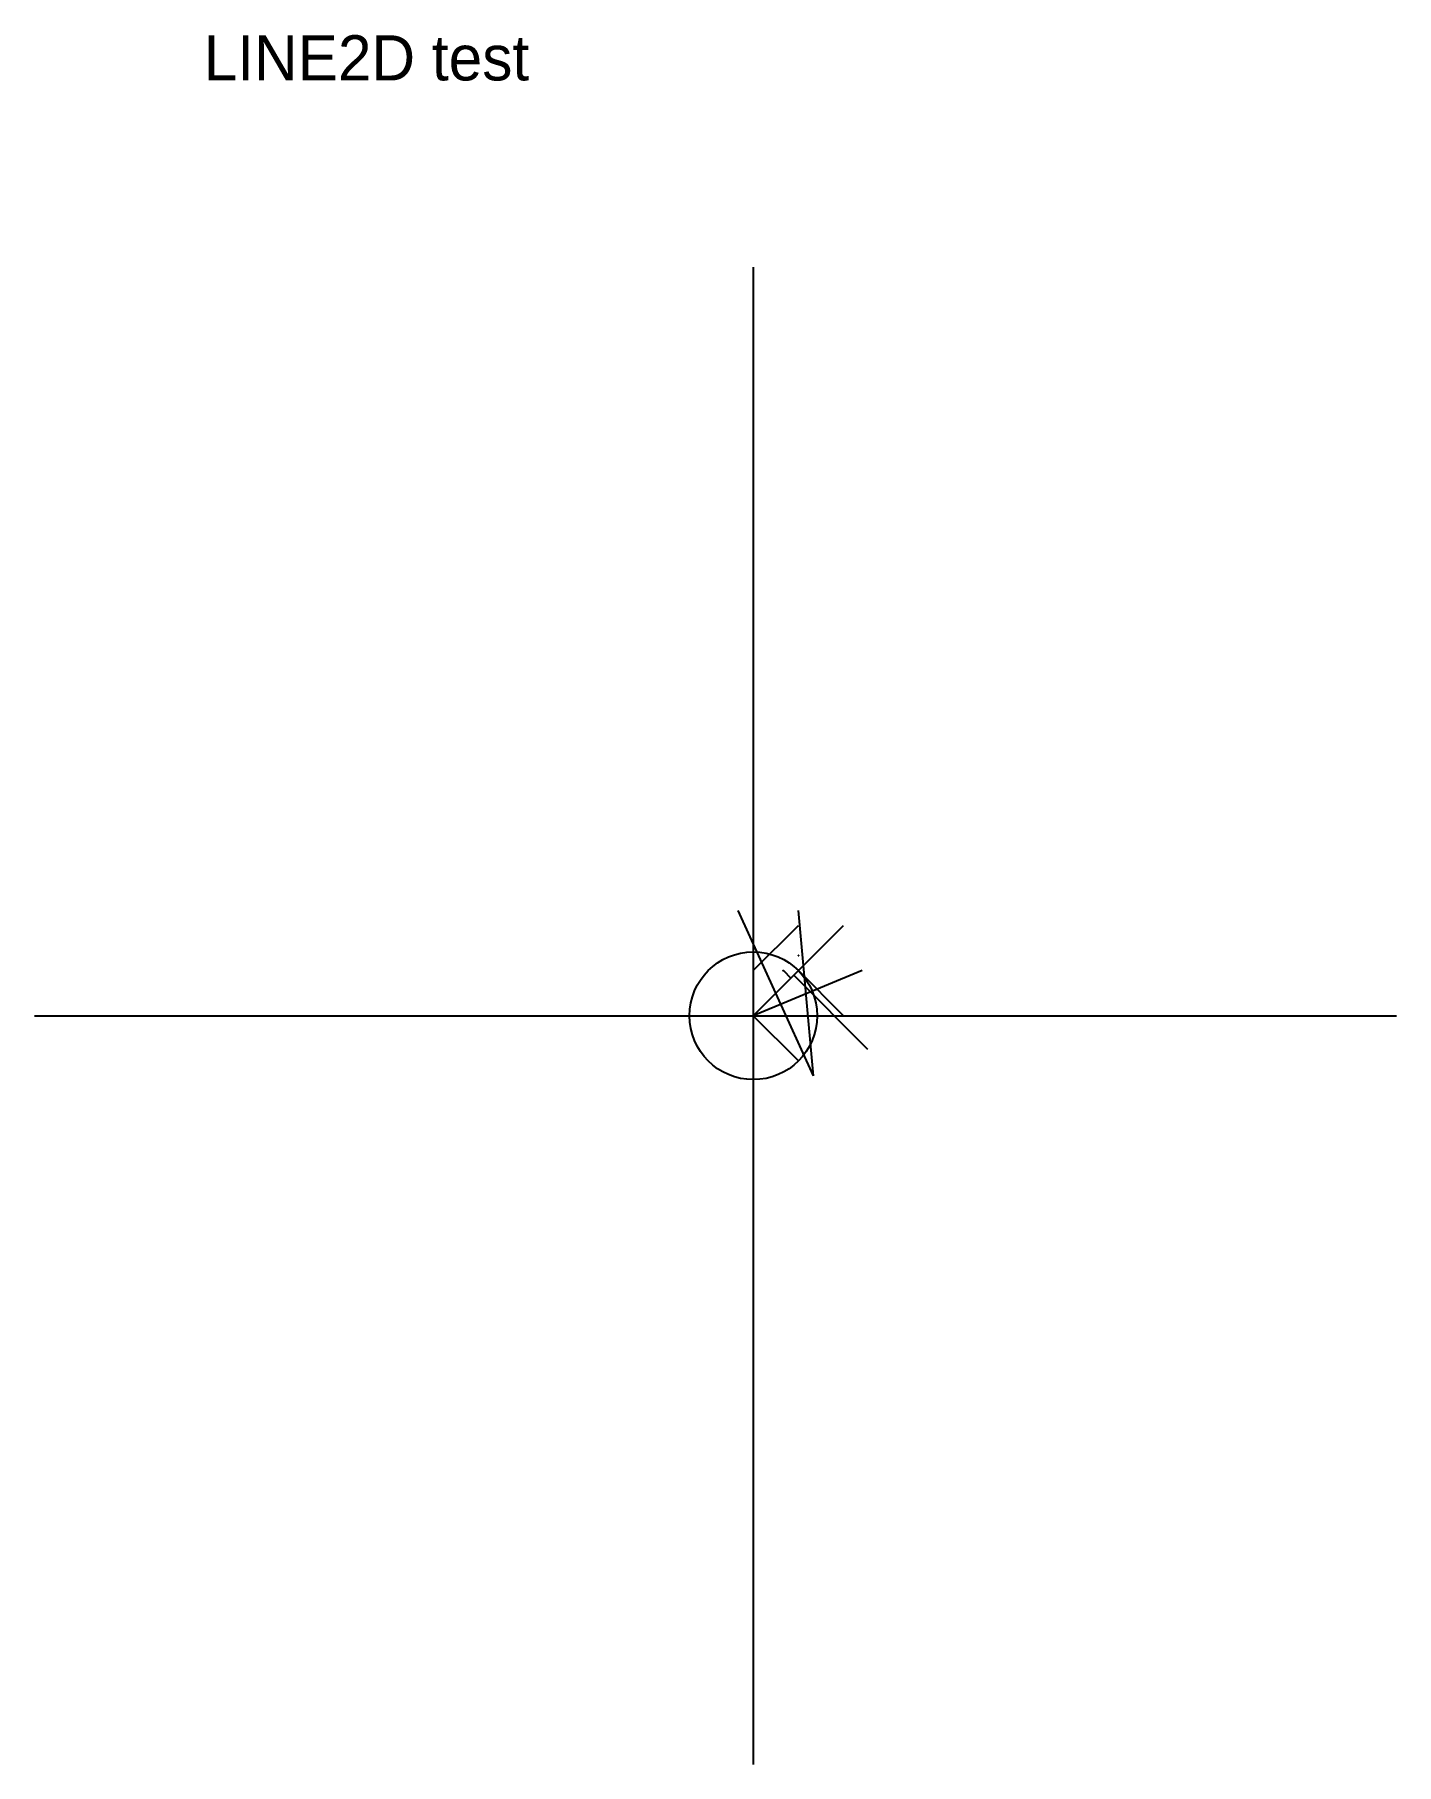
# Model space of a CAD drawing. Header units: millimetres. Extents: x 4 to 83686, y -18920 to 13991.
# Drawn here: x 53240 to 57764, y -17760 to -12014 of the extents above; entities that cross this region are included whole.
import ezdxf

# ---------------------------------------------------------------- set-up
doc = ezdxf.new("R2010")
doc.units = ezdxf.units.MM
doc.header["$PDMODE"] = 35
doc.header["$PDSIZE"] = -2.5

msp = doc.modelspace()

# ---------------------------------------------------------------- linework, layer by layer
at = {"color": 6, "extrusion": (0, 0, -1)}
for p, q in [((55627.536, -12786.8257), (55627.536, -17759.7584)), ((53239.6806, -15273.292), (57764.0384, -15273.292))]:
    msp.add_line(p, q, dxfattribs=at)
at = {"color": 3}
for p, q in [((55827.536, -15473.292), (55577.536, -14923.292)), ((55827.536, -15473.292), (55577.536, -14923.292)), ((55827.536, -15473.292), (55777.536, -14923.292)), ((55827.536, -15473.292), (55777.536, -14923.292)), ((55727.536, -15123.292), (55752.536, -15148.292))]:
    msp.add_line(p, q, dxfattribs=at)
at = {"color": 6}
for p, q in [((55627.536, -15123.292), (55777.536, -14973.292)), ((55777.536, -15123.292), (55927.536, -14973.292)), ((55627.536, -15273.292), (55777.536, -15123.292)), ((55927.536, -15273.292), (55777.536, -15123.292)), ((55777.536, -15423.292), (55627.536, -15273.292))]:
    msp.add_line(p, q, dxfattribs=at)
at = {"color": 40}
msp.add_line((55989.668, -15123.292), (55627.536, -15273.292), dxfattribs=at)
at = {"color": 2}
msp.add_line((56008.2886, -15385.1975), (55761.9596, -15138.8685), dxfattribs=at)
msp.add_circle((55627.536, -15273.292), 212.132, dxfattribs=at)
at = {"color": 3}
for p in [(55777.536, -15073.292), (55727.536, -15123.292), (55702.536, -15198.292)]:
    msp.add_point(p, dxfattribs=at)
at = {"color": 6}
msp.add_point((55777.536, -15123.292), dxfattribs=at)

# ---------------------------------------------------------------- texts
at = {"color": 6, "insert": (53801.5455, -12016.7282), "char_height": 150, "width": 2804.066508, "attachment_point": 1}
msp.add_mtext('LINE2D test', dxfattribs=at)

doc.saveas('drawing.dxf')
